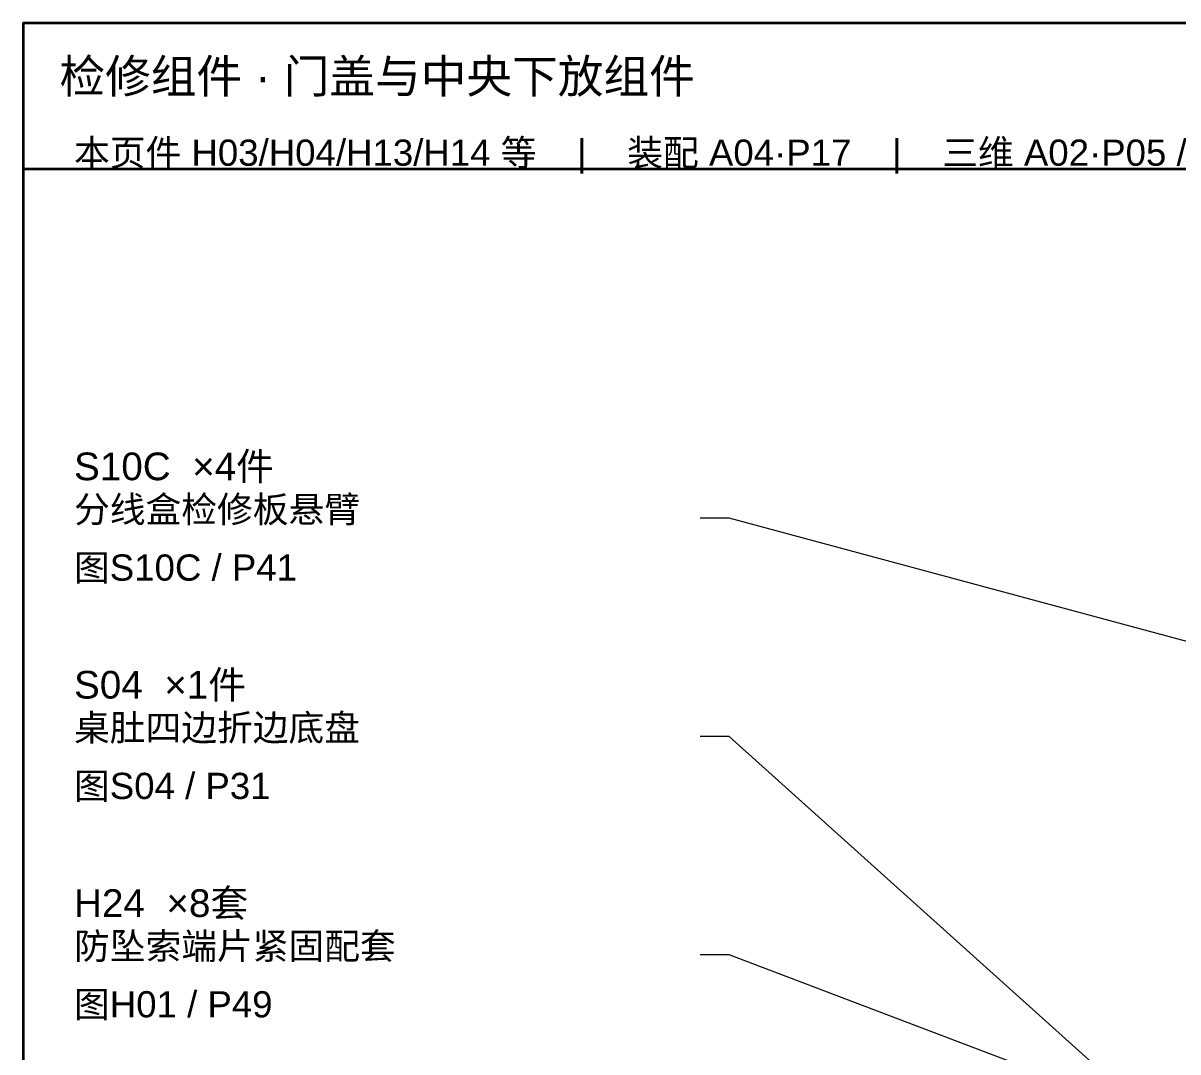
# Model space of a CAD drawing. Header units: millimetres. Extents: x 50 to 612415, y 2 to 4150.
# Drawn here: x 516050 to 517637, y 2737 to 4150 of the extents above; entities that cross this region are included whole.
import ezdxf

# ---------------------------------------------------------------- set-up
doc = ezdxf.new("R2010")
doc.units = ezdxf.units.MM
for name, color, linetype, lineweight in [('DIM', 7, 'Continuous', 13), ('FRAME', 7, 'Continuous', 35), ('NOTE', 7, 'Continuous', 18)]:
    doc.layers.add(name, color=color, linetype=linetype, lineweight=lineweight)
doc.styles.add('CN', font='Arial Unicode.ttf')

msp = doc.modelspace()

# ---------------------------------------------------------------- linework, layer by layer
at = {"layer": 'DIM'}
for points in [[(518518.805, 3065.714), (517020, 3470), (516980, 3470)], [(517921.547, 2359.143), (517020, 3170), (516980, 3170)], [(518520.998, 2299.764), (517020, 2870), (516980, 2870)]]:
    msp.add_lwpolyline(points, dxfattribs=at)
at = {"layer": 'FRAME'}
msp.add_line((516050, 3950), (521890, 3950), dxfattribs=at)
msp.add_lwpolyline([(516050, 50), (521890, 50), (521890, 4150), (516050, 4150)], close=True, dxfattribs=at)

# ---------------------------------------------------------------- texts
at = {"layer": 'NOTE', "attachment_point": 1, "style": 'CN'}
for s, insert, char_height, width in [('检修组件 · 门盖与中央下放组件', (516100, 4100), 46, 4840), ('本页件 H03/H04/H13/H14 等    |    装配 A04·P17    |    三维 A02·P05 / V04·P09    |    索引 I01·P01 / I02·P02', (516120, 3990), 36, 5700), ('S10C  ×4件', (516120, 3560), 38, 900), ('分线盒检修板悬臂', (516120, 3500), 36, 900), ('图S10C / P41', (516120, 3420), 36, 900), ('S04  ×1件', (516120, 3260), 38, 900), ('桌肚四边折边底盘', (516120, 3200), 36, 900), ('图S04 / P31', (516120, 3120), 36, 900), ('H24  ×8套', (516120, 2960), 38, 900), ('防坠索端片紧固配套', (516120, 2900), 36, 900), ('图H01 / P49', (516120, 2820), 36, 900)]:
    msp.add_mtext(s, dxfattribs=dict(at, insert=insert, char_height=char_height, width=width))

doc.saveas('drawing.dxf')
